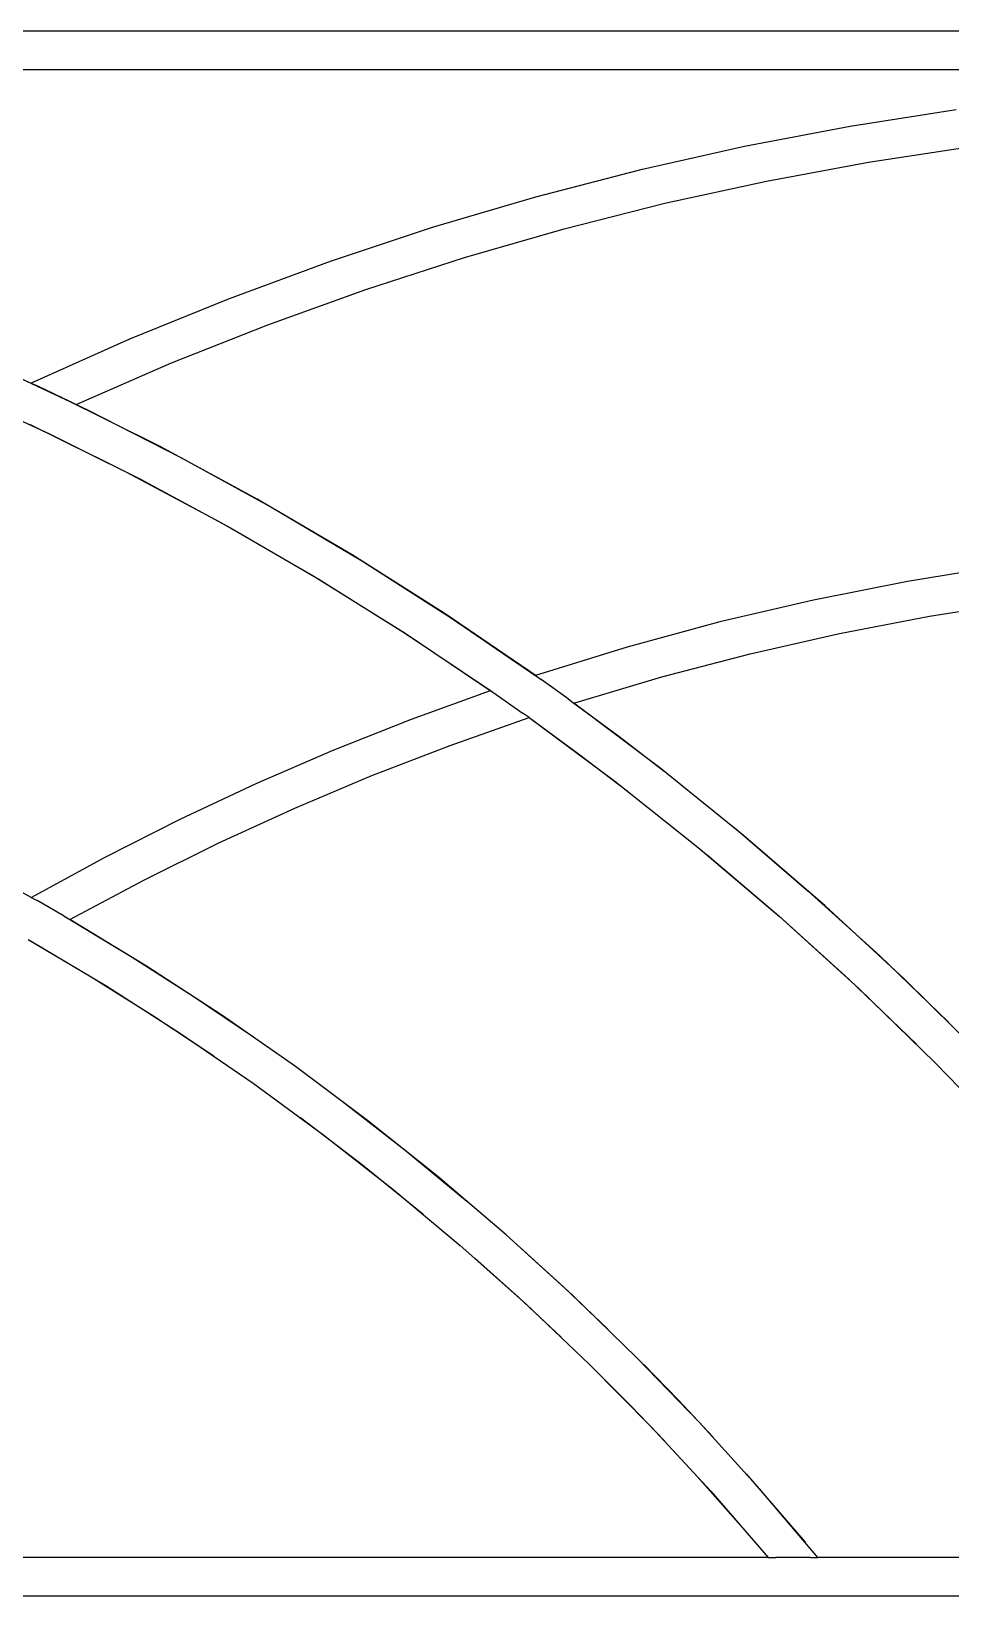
# Model space of a CAD drawing. Header units: millimetres. Extents: x -1576 to 3664, y -445 to 3215.
# Drawn here: x 1576 to 2058, y 1811 to 2631 of the extents above; entities that cross this region are included whole.
import ezdxf

# ---------------------------------------------------------------- set-up
doc = ezdxf.new("R2010")
doc.units = ezdxf.units.MM
doc.header["$MEASUREMENT"] = 0
doc.layers.add('Utwórz2D linie widoczne', color=7, linetype='Continuous', true_color=0x000000)

msp = doc.modelspace()

# ---------------------------------------------------------------- linework, layer by layer
at = {"layer": 'Utwórz2D linie widoczne'}
for p, q in [((2306.01, 2631.05), (846.01, 2631.05)), ((2306.01, 2631.05), (846.01, 2631.05)), ((866.01, 2611.05), (2286.01, 2611.05)), ((2061.14, 2589.8), (2005.4, 2581.11)), ((2005.4, 2581.11), (1949.99, 2570.59)), ((1949.99, 2570.59), (1894.96, 2558.24)), ((2015.05, 2562.47), (2068.88, 2570.68)), ((1961.51, 2552.53), (2015.05, 2562.47)), ((1894.96, 2558.24), (1840.36, 2544.08)), ((1908.32, 2540.87), (1961.51, 2552.53)), ((1840.36, 2544.08), (1786.26, 2528.12)), ((1855.53, 2527.5), (1908.32, 2540.87)), ((1786.26, 2528.12), (1732.72, 2510.38)), ((1803.21, 2512.43), (1855.53, 2527.5)), ((1732.72, 2510.38), (1679.8, 2490.88)), ((1751.4, 2495.67), (1803.21, 2512.43)), ((1700.15, 2477.26), (1751.4, 2495.67)), ((1679.8, 2490.88), (1627.54, 2469.64)), ((1649.53, 2457.19), (1700.15, 2477.26)), ((1627.54, 2469.64), (1576.02, 2446.69)), ((1591.95, 2439.17), (1539.42, 2463.2)), ((1555.93, 2455.88), (1605.57, 2432.58)), ((1599.58, 2435.51), (1649.53, 2457.19)), ((1576.02, 2446.69), (1579.57, 2445.03)), ((1579.57, 2445.03), (1596.06, 2437.2)), ((1536.51, 2442.63), (1585.23, 2420.21)), ((1643.63, 2413.38), (1591.95, 2439.17)), ((1596.06, 2437.2), (1599.58, 2435.51)), ((1605.57, 2432.58), (1654.44, 2407.7)), ((1575.1, 2425.03), (1625.68, 2400.14)), ((1585.23, 2420.21), (1633.22, 2396.25)), ((1694.41, 2385.85), (1643.63, 2413.38)), ((1654.44, 2407.7), (1702.49, 2381.26)), ((1625.68, 2400.14), (1675.4, 2373.57)), ((1633.22, 2396.25), (1680.41, 2370.77)), ((1744.22, 2356.62), (1694.41, 2385.85)), ((1702.49, 2381.26), (1749.66, 2353.29)), ((1675.4, 2373.57), (1724.21, 2345.36)), ((1680.41, 2370.77), (1726.78, 2343.81)), ((1793.02, 2325.72), (1744.22, 2356.62)), ((1724.21, 2345.36), (1772.04, 2315.53)), ((1749.66, 2353.29), (1795.9, 2323.83)), ((2085.27, 2350.82), (2035.56, 2342.73)), ((1726.78, 2343.81), (1772.26, 2315.39)), ((2035.56, 2342.73), (1986.16, 2332.93)), ((1986.16, 2332.93), (1937.12, 2321.44)), ((2047.11, 2324.46), (2094.55, 2331.94)), ((1840.75, 2293.19), (1793.02, 2325.72)), ((1795.9, 2323.83), (1841.18, 2292.89)), ((1937.12, 2321.44), (1888.51, 2308.28)), ((1999.94, 2315.41), (2047.11, 2324.46)), ((1772.04, 2315.53), (1818.85, 2284.12)), ((1772.26, 2315.39), (1816.82, 2285.53)), ((1953.1, 2304.8), (1999.94, 2315.41)), ((1888.51, 2308.28), (1840.38, 2293.45)), ((1906.64, 2292.64), (1953.1, 2304.8)), ((1840.38, 2293.45), (1843.43, 2291.29)), ((1857.59, 2281.14), (1843.43, 2291.29)), ((1860.6, 2278.94), (1906.64, 2292.64)), ((1775.39, 2270.5), (1816.82, 2285.53)), ((1816.82, 2285.53), (1819.87, 2283.41)), ((1818.8, 2284.15), (1818.85, 2284.12)), ((1819.56, 2283.63), (1819.6, 2283.59)), ((1819.69, 2283.53), (1819.78, 2283.47)), ((1819.87, 2283.41), (1834.03, 2273.44)), ((1857.59, 2281.14), (1860.6, 2278.95)), ((1857.68, 2281.06), (1857.9, 2280.91)), ((1837.04, 2271.28), (1834.03, 2273.44)), ((1859.91, 2279.45), (1884.09, 2261.53)), ((1905.67, 2244.96), (1860.6, 2278.95)), ((1734.42, 2254.23), (1775.39, 2270.5)), ((1795.63, 2256.72), (1837.04, 2271.28)), ((1837.04, 2271.28), (1881.98, 2238)), ((1837.04, 2271.28), (1863, 2252.34)), ((1754.68, 2240.91), (1795.63, 2256.72)), ((1884.09, 2261.53), (1907.94, 2243.18)), ((1693.97, 2236.74), (1734.42, 2254.23)), ((1863, 2252.34), (1888.6, 2232.9)), ((1714.23, 2223.86), (1754.68, 2240.91)), ((1949.59, 2209.5), (1905.67, 2244.96)), ((1654.06, 2218.04), (1693.97, 2236.74)), ((1881.98, 2238), (1925.78, 2203.25)), ((1674.31, 2205.6), (1714.23, 2223.86)), ((1614.73, 2198.15), (1654.06, 2218.04)), ((1945.26, 2213.11), (1983.52, 2180.41)), ((1992.31, 2172.61), (1949.59, 2209.5)), ((1576.01, 2177.09), (1537.29, 2198.15)), ((1576.01, 2177.09), (1614.73, 2198.15)), ((1634.97, 2186.13), (1674.31, 2205.6)), ((1925.78, 2203.25), (1968.41, 2167.06)), ((1930.53, 2199.34), (1968.1, 2167.34)), ((1596.24, 2165.47), (1634.97, 2186.13)), ((1576.01, 2177.09), (1579.06, 2175.36)), ((1576.01, 2177.09), (1576.99, 2176.53)), ((1593.22, 2167.23), (1579.06, 2175.36)), ((1983.52, 2180.41), (2020.79, 2146.6)), ((1593.22, 2167.23), (1596.24, 2165.47)), ((1594.23, 2166.64), (1595.05, 2166.17)), ((1636.51, 2141.04), (1596.24, 2165.47)), ((1596.24, 2165.47), (1628.86, 2145.82)), ((1968.1, 2167.34), (2004.71, 2134.25)), ((1968.41, 2167.06), (2009.82, 2129.48)), ((2033.79, 2134.33), (1992.31, 2172.61)), ((1574.46, 2154.96), (1607.41, 2135.52)), ((1576.01, 2154.08), (1615.56, 2130.53)), ((1628.86, 2145.82), (1660.96, 2125.33)), ((1675.98, 2115.33), (1636.51, 2141.04)), ((2020.79, 2146.6), (2057.05, 2111.71)), ((1607.41, 2135.52), (1639.82, 2115.22)), ((2004.71, 2134.25), (2040.34, 2100.11)), ((2073.98, 2094.7), (2033.79, 2134.33)), ((1615.56, 2130.53), (1654.33, 2105.74)), ((1660.96, 2125.33), (1692.52, 2104.01)), ((2009.82, 2129.48), (2049.95, 2090.55)), ((1639.82, 2115.22), (1671.69, 2094.07)), ((1714.6, 2088.36), (1675.98, 2115.33)), ((1654.33, 2105.74), (1692.3, 2079.72)), ((1752.34, 2060.16), (1714.6, 2088.36)), ((2049.95, 2090.55), (2088.78, 2050.3)), ((1692.3, 2079.72), (1729.42, 2052.51)), ((1739.05, 2070.31), (1772.15, 2044.59)), ((1717.25, 2061.64), (1749.68, 2036.88)), ((1789.15, 2030.77), (1752.34, 2060.16)), ((1729.42, 2052.51), (1765.66, 2024.14)), ((1772.15, 2044.59), (1804.5, 2017.93)), ((1749.68, 2036.88), (1781.4, 2011.22)), ((1825, 2000.21), (1789.15, 2030.77)), ((1765.66, 2024.14), (1800.98, 1994.62)), ((1800.98, 1994.62), (1835.34, 1964)), ((1859.85, 1968.51), (1825, 2000.21)), ((1832.22, 1993.81), (1855.52, 1972.57)), ((1808.61, 1987.98), (1831.5, 1967.52)), ((1855.52, 1972.57), (1878.35, 1950.83)), ((1893.66, 1935.72), (1859.85, 1968.51)), ((1831.5, 1967.52), (1853.94, 1946.57)), ((1835.34, 1964), (1868.7, 1932.29)), ((1926.4, 1901.85), (1893.66, 1935.72)), ((1868.7, 1932.29), (1901.04, 1899.54)), ((1872.31, 1928.75), (1890.36, 1910.6)), ((1897.02, 1932.33), (1915.36, 1913.51)), ((1915.36, 1913.51), (1933.36, 1894.36)), ((1890.36, 1910.6), (1908.08, 1892.14)), ((1901.04, 1899.54), (1932.33, 1865.78)), ((1958.04, 1866.95), (1926.4, 1901.85)), ((1925.47, 1873.37), (1955.91, 1838.84)), ((1951, 1874.9), (1981.84, 1839.12)), ((1932.33, 1865.78), (1962.52, 1831.05)), ((1988.53, 1831.05), (1958.04, 1866.95)), ((1962.52, 1831.05), (1189.5, 1831.05)), ((1962.52, 1831.05), (1966.44, 1831.05)), ((1984.65, 1831.05), (1966.44, 1831.05)), ((1984.65, 1831.05), (1988.53, 1831.05)), ((2261.76, 1831.05), (1988.53, 1831.05)), ((846.01, 1811.05), (2306.01, 1811.05))]:
    msp.add_line(p, q, dxfattribs=at)

doc.saveas('drawing.dxf')
